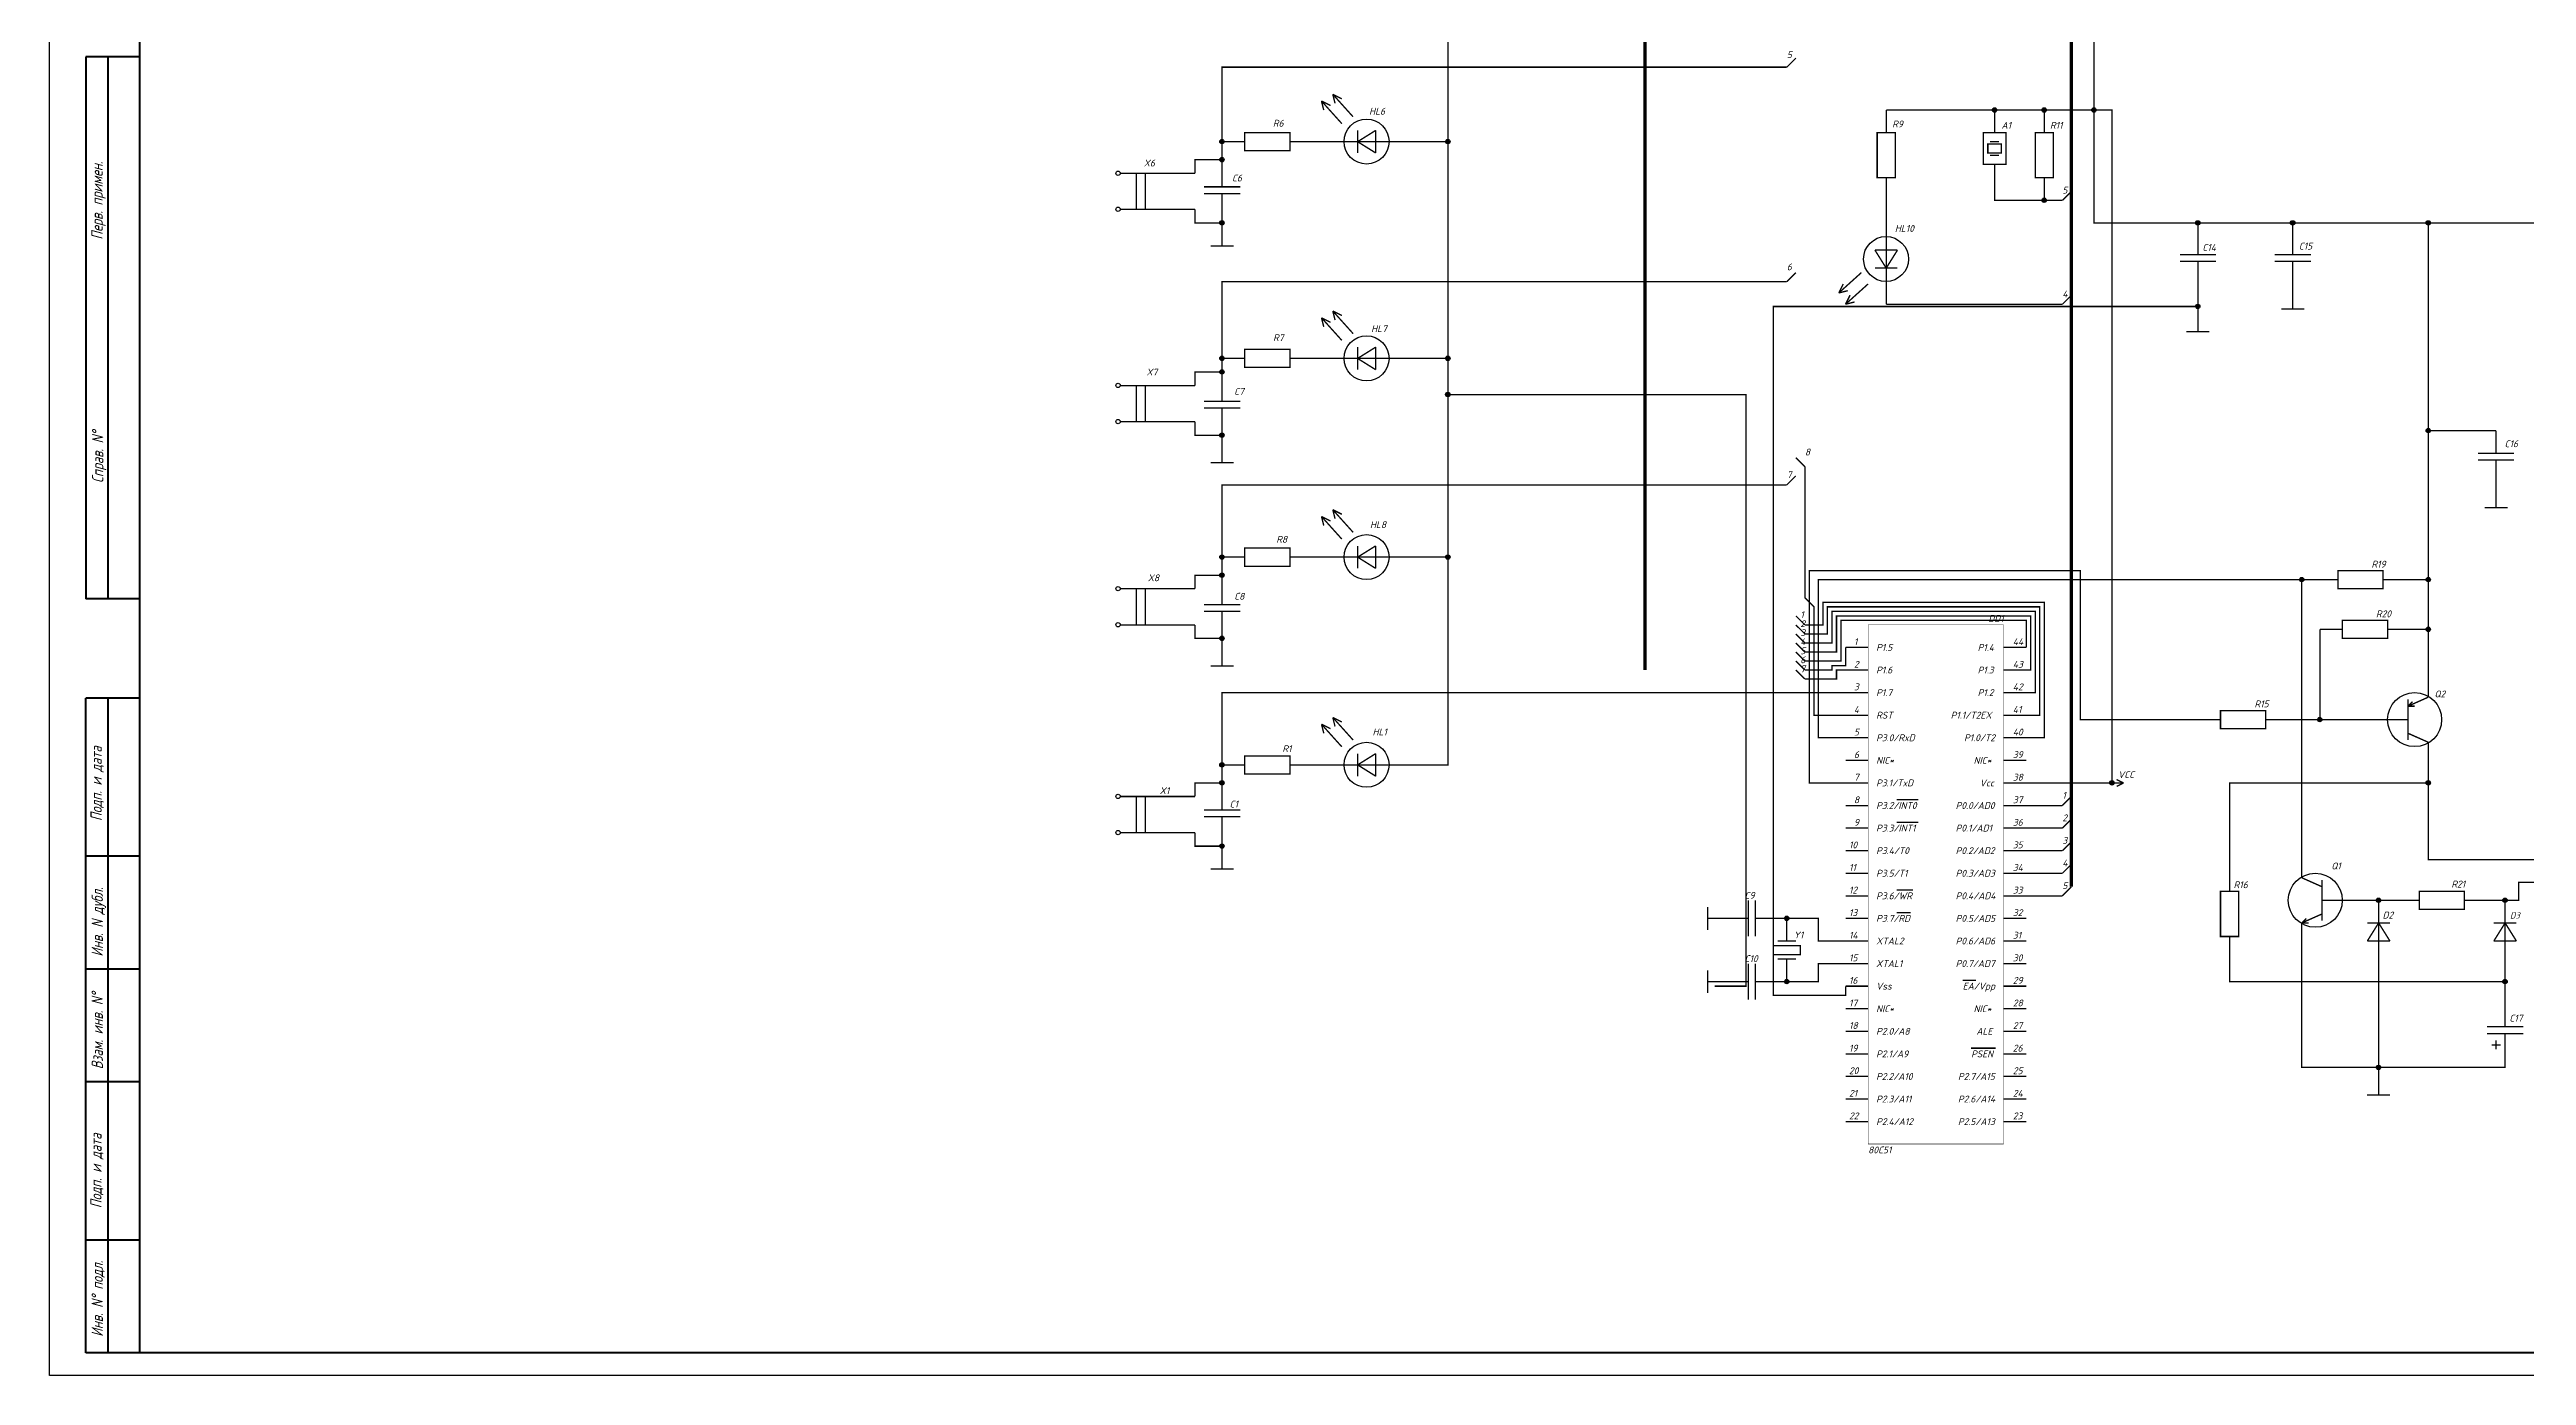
# Model space of a CAD drawing. Header units: millimetres. Extents: x 0 to 9139, y -367 to 2333.
# Drawn here: x 3769 to 4317, y 1320 to 1614 of the extents above; entities that cross this region are included whole.
import ezdxf

# ---------------------------------------------------------------- set-up
doc = ezdxf.new("R2010")
doc.units = ezdxf.units.MM
doc.header["$LTSCALE"] = 0.5
doc.layers.add('KONTUR', color=7, linetype='Continuous')
doc.layers.add('Sheet', color=255, linetype='Continuous')
doc.layers.add('Основная', color=7, linetype='Continuous', lineweight=40)
doc.layers.add('текст', color=7, linetype='Continuous', lineweight=30)
doc.styles.get("Standard").update_dxf_attribs({"font": 'isocpeui.ttf', "width": 0.9})
doc.styles.add('стиль1', font='romans.shx', dxfattribs={"width": 0.75, "oblique": 15, "height": 3.5})

msp = doc.modelspace()

# ---------------------------------------------------------------- linework, layer by layer
at = {"layer": 'KONTUR'}
for p, q in [((3768.97, 1319.98), (3768.97, 1913.98)), ((4609.97, 1319.98), (3768.97, 1319.98))]:
    msp.add_line(p, q, dxfattribs=at)
at = {"layer": 'Sheet'}
for points, const_width in [([(4122.15, 1476.19), (4122.15, 1746.19), (4122.15, 1746.19)], 0.749), ([(4216.52, 1428.19), (4216.52, 1680.19)], 0.749), ([(4221.52, 1648.19), (4221.52, 1600.19)], 0.3), ([(4078.52, 1593.19), (4078.52, 1637.69)], 0.3), ([(4028.52, 1588.19), (4028.52, 1609.69), (4153.52, 1609.69)], 0.3), ([(4153.52, 1609.69), (4155.52, 1611.69)], 0.3), ([(4055.02, 1597.19), (4050.52, 1602.19)], 0.3), ([(4050.52, 1602.19), (4051.02, 1600.19), (4051.02, 1600.19)], 0.3), ([(4050.52, 1602.19), (4052.52, 1601.19)], 0.3), ([(4057.52, 1598.69), (4053.02, 1603.69)], 0.3), ([(4053.02, 1603.69), (4053.52, 1601.69), (4053.52, 1601.69)], 0.3), ([(4053.02, 1603.69), (4055.02, 1602.69)], 0.3), ([(4058.52, 1595.69), (4058.52, 1590.69)], 0.3), ([(4058.52, 1593.19), (4062.52, 1595.69), (4062.52, 1595.69)], 0.3), ([(4062.52, 1590.69), (4062.52, 1595.69)], 0.3), ([(4175.52, 1595.19), (4175.52, 1600.19)], 0.3), ([(4221.52, 1600.19), (4175.52, 1600.19)], 0.3), ([(4199.52, 1595.19), (4199.52, 1600.19)], 0.3), ([(4221.52, 1600.19), (4225.52, 1600.19), (4225.52, 1451.19), (4206.52, 1451.19)], 0.3), ([(4210.52, 1595.19), (4210.52, 1600.19)], 0.3), ([(4221.52, 1600.19), (4221.52, 1575.19), (4311.02, 1575.19)], 0.3), ([(4033.52, 1593.19), (4028.52, 1593.19)], 0.3), ([(4043.52, 1595.19), (4033.52, 1595.19), (4033.52, 1591.19), (4043.52, 1591.19), (4043.52, 1595.19)], 0.3), ([(4043.52, 1593.19), (4048.52, 1593.19)], 0.3), ([(4048.52, 1593.19), (4050.52, 1593.19)], 0.3), ([(4055.52, 1593.19), (4050.52, 1593.19)], 0.3), ([(4058.52, 1593.19), (4055.52, 1593.19)], 0.3), ([(4062.52, 1593.19), (4058.52, 1593.19)], 0.3), ([(4058.52, 1593.19), (4062.52, 1590.69), (4062.52, 1590.69)], 0.3), ([(4062.52, 1593.19), (4065.52, 1593.19)], 0.3), ([(4065.52, 1593.19), (4070.52, 1593.19)], 0.3), ([(4070.52, 1593.19), (4078.52, 1593.19)], 0.3), ([(4078.52, 1593.19), (4078.52, 1545.69)], 0.3), ([(4173.52, 1595.19), (4173.52, 1585.19), (4177.52, 1585.19), (4177.52, 1595.19), (4173.52, 1595.19)], 0.3), ([(4202.02, 1588.19), (4197.02, 1588.19), (4197.02, 1595.19), (4202.02, 1595.19), (4202.02, 1588.19)], 0.3), ([(4201.02, 1592.69), (4198.02, 1592.69), (4198.02, 1590.69), (4201.02, 1590.69), (4201.02, 1592.69)], 0.3), ([(4198.52, 1593.19), (4200.52, 1593.19)], 0.3), ([(4198.52, 1590.19), (4200.52, 1590.19)], 0.3), ([(4208.52, 1595.19), (4208.52, 1585.19), (4212.52, 1585.19), (4212.52, 1595.19), (4208.52, 1595.19)], 0.3), ([(4006.02, 1586.19), (4017.52, 1586.19)], 0.3), ([(4009.52, 1586.19), (4009.52, 1578.19)], 0.3), ([(4011.52, 1578.19), (4011.52, 1586.19)], 0.3), ([(4017.52, 1586.19), (4022.52, 1586.19)], 0.3), ([(4022.52, 1586.19), (4022.52, 1589.19), (4028.52, 1589.19)], 0.3), ([(4028.52, 1583.19), (4028.52, 1588.19)], 0.3), ([(4175.52, 1585.19), (4175.52, 1580.19)], 0.3), ([(4199.52, 1588.19), (4199.52, 1583.19)], 0.3), ([(4210.52, 1585.19), (4210.52, 1580.19)], 0.3), ([(4032.52, 1583.19), (4024.52, 1583.19)], 0.3), ([(4032.52, 1581.69), (4024.52, 1581.69)], 0.3), ([(4028.52, 1581.69), (4028.52, 1576.69)], 0.3), ([(4175.52, 1580.19), (4175.52, 1577.19)], 0.3), ([(4199.52, 1583.19), (4199.52, 1580.19), (4214.52, 1580.19)], 0.3), ([(4214.52, 1580.19), (4216.52, 1582.19)], 0.3), ([(4006.02, 1578.19), (4017.52, 1578.19)], 0.3), ([(4017.52, 1578.19), (4022.52, 1578.19)], 0.3), ([(4022.52, 1578.19), (4022.52, 1575.19), (4028.52, 1575.19)], 0.3), ([(4028.52, 1576.69), (4028.52, 1574.19)], 0.3), ([(4028.52, 1574.19), (4028.52, 1570.12)], 0.3), ([(4175.52, 1572.19), (4175.52, 1577.19)], 0.3), ([(4244.52, 1575.19), (4244.52, 1573.19)], 0.3), ([(4265.52, 1575.19), (4265.52, 1573.19)], 0.3), ([(4295.52, 1575.19), (4295.52, 1496.19)], 0.3), ([(4316.02, 1575.19), (4311.02, 1575.19)], 0.3), ([(4311.02, 1575.19), (4311.02, 1575.19)], 0.3), ([(4322.02, 1575.19), (4316.02, 1575.19)], 0.3), ([(4025.98, 1570.12), (4031.06, 1570.12)], 0.3), ([(4178.02, 1569.19), (4173.02, 1569.19)], 0.3), ([(4175.52, 1565.19), (4173.02, 1569.19), (4173.02, 1569.19)], 0.3), ([(4175.52, 1569.19), (4175.52, 1572.19)], 0.3), ([(4175.52, 1569.19), (4175.52, 1565.19)], 0.3), ([(4175.52, 1565.19), (4178.02, 1569.19), (4178.02, 1569.19)], 0.3), ([(4248.52, 1568.19), (4240.52, 1568.19)], 0.3), ([(4244.52, 1568.19), (4244.52, 1573.19)], 0.3), ([(4269.52, 1568.19), (4261.52, 1568.19)], 0.3), ([(4265.52, 1568.19), (4265.52, 1573.19)], 0.3), ([(4153.52, 1562.19), (4155.52, 1564.19)], 0.3), ([(4170.02, 1564.19), (4165.02, 1559.69)], 0.3), ([(4173.02, 1565.19), (4178.02, 1565.19)], 0.3), ([(4175.52, 1565.19), (4175.52, 1562.19)], 0.3), ([(4248.52, 1566.69), (4240.52, 1566.69)], 0.3), ([(4244.52, 1566.69), (4244.52, 1561.69)], 0.3), ([(4269.52, 1566.69), (4261.52, 1566.69)], 0.3), ([(4265.52, 1566.69), (4265.52, 1561.69)], 0.3), ([(4028.52, 1540.69), (4028.52, 1562.19), (4153.52, 1562.19)], 0.3), ([(4165.02, 1559.69), (4166.02, 1561.69)], 0.3), ([(4165.02, 1559.69), (4167.02, 1560.19), (4167.02, 1560.19)], 0.3), ([(4171.52, 1561.69), (4166.52, 1557.19)], 0.3), ([(4166.52, 1557.19), (4167.52, 1559.19)], 0.3), ([(4166.52, 1557.19), (4168.52, 1557.69), (4168.52, 1557.69)], 0.3), ([(4175.52, 1562.19), (4175.52, 1557.19)], 0.3), ([(4175.52, 1557.19), (4214.52, 1557.19), (4214.52, 1557.19)], 0.3), ([(4214.52, 1557.19), (4216.52, 1559.19)], 0.3), ([(4244.52, 1561.69), (4244.52, 1555.19)], 0.3), ([(4265.52, 1561.69), (4265.52, 1560.19)], 0.3), ([(4265.52, 1560.19), (4265.52, 1556.12)], 0.3), ([(4055.02, 1549.19), (4050.52, 1554.19)], 0.3), ([(4050.52, 1554.19), (4051.02, 1552.19), (4051.02, 1552.19)], 0.3), ([(4050.52, 1554.19), (4052.52, 1553.19)], 0.3), ([(4057.52, 1550.69), (4053.02, 1555.69)], 0.3), ([(4053.02, 1555.69), (4053.52, 1553.69), (4053.52, 1553.69)], 0.3), ([(4053.02, 1555.69), (4055.02, 1554.69)], 0.3), ([(4244.52, 1556.69), (4150.52, 1556.69), (4150.52, 1404.19), (4166.52, 1404.19), (4166.52, 1406.19)], 0.3), ([(4244.52, 1555.19), (4244.52, 1551.12)], 0.3), ([(4262.98, 1556.12), (4268.06, 1556.12)], 0.3), ([(4043.52, 1547.19), (4033.52, 1547.19), (4033.52, 1543.19), (4043.52, 1543.19), (4043.52, 1547.19)], 0.3), ([(4058.52, 1547.69), (4058.52, 1542.69)], 0.3), ([(4058.52, 1545.19), (4062.52, 1547.69), (4062.52, 1547.69)], 0.3), ([(4062.52, 1542.69), (4062.52, 1547.69)], 0.3), ([(4241.98, 1551.12), (4247.06, 1551.12)], 0.3), ([(4022.52, 1539.19), (4022.52, 1542.19), (4028.52, 1542.19)], 0.3), ([(4033.52, 1545.19), (4028.52, 1545.19)], 0.3), ([(4028.52, 1535.69), (4028.52, 1540.69)], 0.3), ([(4043.52, 1545.19), (4048.52, 1545.19)], 0.3), ([(4048.52, 1545.19), (4050.52, 1545.19)], 0.3), ([(4055.52, 1545.19), (4050.52, 1545.19)], 0.3), ([(4058.52, 1545.19), (4055.52, 1545.19)], 0.3), ([(4062.52, 1545.19), (4058.52, 1545.19)], 0.3), ([(4058.52, 1545.19), (4062.52, 1542.69), (4062.52, 1542.69)], 0.3), ([(4062.52, 1545.19), (4065.52, 1545.19)], 0.3), ([(4065.52, 1545.19), (4070.52, 1545.19)], 0.3), ([(4070.52, 1545.19), (4078.52, 1545.19)], 0.3), ([(4078.52, 1500.69), (4078.52, 1500.69), (4078.52, 1545.69)], 0.3), ([(4006.02, 1539.19), (4017.52, 1539.19)], 0.3), ([(4009.52, 1539.19), (4009.52, 1531.19)], 0.3), ([(4011.52, 1531.19), (4011.52, 1539.19)], 0.3), ([(4017.52, 1539.19), (4022.52, 1539.19)], 0.3), ([(4032.52, 1535.69), (4024.52, 1535.69)], 0.3), ([(4078.52, 1537.19), (4144.52, 1537.19), (4144.52, 1406.19), (4137.52, 1406.19), (4137.52, 1406.19)], 0.3), ([(4006.02, 1531.19), (4017.52, 1531.19)], 0.3), ([(4017.52, 1531.19), (4022.52, 1531.19)], 0.3), ([(4022.52, 1531.19), (4022.52, 1528.19), (4028.52, 1528.19)], 0.3), ([(4032.52, 1534.19), (4024.52, 1534.19)], 0.3), ([(4028.52, 1534.19), (4028.52, 1529.19)], 0.3), ([(4028.52, 1529.19), (4028.52, 1526.19)], 0.3), ([(4028.52, 1526.19), (4028.52, 1522.12)], 0.3), ([(4295.52, 1529.19), (4310.52, 1529.19)], 0.3), ([(4314.52, 1524.19), (4306.52, 1524.19)], 0.3), ([(4310.52, 1524.19), (4310.52, 1529.19)], 0.3), ([(4025.98, 1522.12), (4031.06, 1522.12)], 0.3), ([(4155.52, 1519.19), (4153.52, 1517.19)], 0.3), ([(4157.52, 1521.19), (4155.52, 1523.19)], 0.3), ([(4157.52, 1521.19), (4157.52, 1492.19), (4159.52, 1490.19), (4159.52, 1466.19), (4159.52, 1466.19), (4166.52, 1466.19)], 0.3), ([(4314.52, 1522.69), (4306.52, 1522.69)], 0.3), ([(4310.52, 1522.69), (4310.52, 1517.69)], 0.3), ([(4028.52, 1495.69), (4028.52, 1517.19), (4153.52, 1517.19)], 0.3), ([(4310.52, 1517.69), (4310.52, 1516.19)], 0.3), ([(4310.52, 1516.19), (4310.52, 1512.12)], 0.3), ([(4055.02, 1505.19), (4050.52, 1510.19)], 0.3), ([(4050.52, 1510.19), (4051.02, 1508.19), (4051.02, 1508.19)], 0.3), ([(4050.52, 1510.19), (4052.52, 1509.19)], 0.3), ([(4057.52, 1506.69), (4053.02, 1511.69)], 0.3), ([(4053.02, 1511.69), (4053.52, 1509.69), (4053.52, 1509.69)], 0.3), ([(4053.02, 1511.69), (4055.02, 1510.69)], 0.3), ([(4307.98, 1512.12), (4313.06, 1512.12)], 0.3), ([(4043.52, 1503.19), (4033.52, 1503.19), (4033.52, 1499.19), (4043.52, 1499.19), (4043.52, 1503.19)], 0.3), ([(4058.52, 1503.69), (4058.52, 1498.69)], 0.3), ([(4058.52, 1501.19), (4062.52, 1503.69), (4062.52, 1503.69)], 0.3), ([(4062.52, 1498.69), (4062.52, 1503.69)], 0.3), ([(4022.52, 1494.19), (4022.52, 1497.19), (4028.52, 1497.19)], 0.3), ([(4033.52, 1501.19), (4028.52, 1501.19)], 0.3), ([(4043.52, 1501.19), (4048.52, 1501.19)], 0.3), ([(4048.52, 1501.19), (4050.52, 1501.19)], 0.3), ([(4055.52, 1501.19), (4050.52, 1501.19)], 0.3), ([(4058.52, 1501.19), (4055.52, 1501.19)], 0.3), ([(4062.52, 1501.19), (4058.52, 1501.19)], 0.3), ([(4058.52, 1501.19), (4062.52, 1498.69), (4062.52, 1498.69)], 0.3), ([(4062.52, 1501.19), (4065.52, 1501.19)], 0.3), ([(4065.52, 1501.19), (4070.52, 1501.19)], 0.3), ([(4070.52, 1501.19), (4078.52, 1501.19)], 0.3), ([(4070.52, 1455.19), (4078.52, 1455.19), (4078.52, 1500.69)], 0.3), ([(4166.52, 1451.19), (4158.52, 1451.19), (4158.52, 1451.19), (4158.52, 1498.19), (4218.52, 1498.19), (4218.52, 1465.19), (4244.52, 1465.19)], 0.3), ([(4275.52, 1494.19), (4285.52, 1494.19), (4285.52, 1498.19), (4275.52, 1498.19), (4275.52, 1494.19)], 0.3), ([(4006.02, 1494.19), (4017.52, 1494.19)], 0.3), ([(4009.52, 1494.19), (4009.52, 1486.19)], 0.3), ([(4011.52, 1486.19), (4011.52, 1494.19)], 0.3), ([(4017.52, 1494.19), (4022.52, 1494.19)], 0.3), ([(4028.52, 1490.69), (4028.52, 1495.69)], 0.3), ([(4206.52, 1461.19), (4210.52, 1461.19), (4210.52, 1491.19), (4161.52, 1491.19), (4161.52, 1486.19), (4157.52, 1486.19)], 0.3), ([(4166.52, 1461.19), (4160.52, 1461.19), (4160.52, 1461.19), (4160.52, 1496.19), (4270.52, 1496.19)], 0.3), ([(4267.52, 1496.19), (4267.52, 1435.19)], 0.3), ([(4275.52, 1496.19), (4270.52, 1496.19)], 0.3), ([(4285.52, 1496.19), (4290.52, 1496.19)], 0.3), ([(4295.52, 1496.19), (4290.52, 1496.19)], 0.3), ([(4295.52, 1496.19), (4295.52, 1475.19)], 0.3), ([(4006.02, 1486.19), (4017.52, 1486.19)], 0.3), ([(4017.52, 1486.19), (4022.52, 1486.19)], 0.3), ([(4022.52, 1486.19), (4022.52, 1483.19), (4028.52, 1483.19)], 0.3), ([(4032.52, 1490.69), (4024.52, 1490.69)], 0.3), ([(4032.52, 1489.19), (4024.52, 1489.19)], 0.3), ([(4028.52, 1489.19), (4028.52, 1484.19)], 0.3), ([(4157.52, 1486.19), (4155.52, 1488.19)], 0.3), ([(4157.52, 1484.19), (4155.52, 1486.19)], 0.3), ([(4157.52, 1484.19), (4162.52, 1484.19), (4162.52, 1490.19), (4209.52, 1490.19), (4209.52, 1466.19), (4206.52, 1466.19)], 0.3), ([(4206.52, 1471.19), (4208.52, 1471.19), (4208.52, 1489.19), (4163.52, 1489.19), (4163.52, 1482.19), (4157.52, 1482.19)], 0.3), ([(4206.52, 1476.19), (4207.52, 1476.19), (4207.52, 1488.19), (4164.52, 1488.19), (4164.52, 1480.19), (4157.52, 1480.19)], 0.3), ([(4206.52, 1481.19), (4206.52, 1487.19), (4165.52, 1487.19), (4165.52, 1478.19), (4157.52, 1478.19)], 0.3), ([(4171.52, 1486.19), (4201.47, 1486.19), (4201.47, 1371.23), (4171.52, 1371.23), (4171.52, 1486.19)], 0.0991), ([(4276.52, 1483.19), (4286.52, 1483.19), (4286.52, 1487.19), (4276.52, 1487.19), (4276.52, 1483.19)], 0.3), ([(4028.52, 1484.19), (4028.52, 1481.19)], 0.3), ([(4028.52, 1481.19), (4028.52, 1477.12)], 0.3), ([(4157.52, 1482.19), (4155.52, 1484.19)], 0.3), ([(4157.52, 1480.19), (4155.52, 1482.19)], 0.3), ([(4166.52, 1481.19), (4166.52, 1477.19), (4163.52, 1477.19), (4163.52, 1476.19), (4157.52, 1476.19)], 0.3), ([(4171.52, 1481.19), (4166.52, 1481.19)], 0.3), ([(4201.52, 1481.19), (4206.52, 1481.19)], 0.3), ([(4276.52, 1485.19), (4271.52, 1485.19)], 0.3), ([(4271.52, 1485.19), (4271.52, 1465.19)], 0.3), ([(4286.52, 1485.19), (4291.52, 1485.19)], 0.3), ([(4295.52, 1485.19), (4291.52, 1485.19)], 0.3), ([(4025.98, 1477.12), (4031.06, 1477.12)], 0.3), ([(4157.52, 1478.19), (4155.52, 1480.19)], 0.3), ([(4157.52, 1476.19), (4155.52, 1478.19)], 0.3), ([(4157.52, 1474.19), (4155.52, 1476.19)], 0.3), ([(4166.52, 1476.19), (4166.52, 1476.19), (4164.52, 1476.19), (4164.52, 1474.19), (4157.52, 1474.19)], 0.3), ([(4171.52, 1476.19), (4166.52, 1476.19)], 0.3), ([(4201.52, 1476.19), (4206.52, 1476.19)], 0.3), ([(4295.52, 1470.19), (4295.52, 1475.19)], 0.3), ([(4166.52, 1471.19), (4028.52, 1471.19), (4028.52, 1450.19)], 0.3), ([(4171.52, 1471.19), (4166.52, 1471.19)], 0.3), ([(4201.52, 1471.19), (4206.52, 1471.19)], 0.3), ([(4295.52, 1470.19), (4291.02, 1468.19), (4291.02, 1468.19)], 0.3), ([(4291.02, 1469.69), (4291.02, 1460.69)], 0.3), ([(4055.02, 1459.19), (4050.52, 1464.19)], 0.3), ([(4050.52, 1464.19), (4051.02, 1462.19), (4051.02, 1462.19)], 0.3), ([(4050.52, 1464.19), (4052.52, 1463.19)], 0.3), ([(4057.52, 1460.69), (4053.02, 1465.69)], 0.3), ([(4053.02, 1465.69), (4053.52, 1463.69), (4053.52, 1463.69)], 0.3), ([(4053.02, 1465.69), (4055.02, 1464.69)], 0.3), ([(4171.52, 1466.19), (4166.52, 1466.19)], 0.3), ([(4201.52, 1466.19), (4206.52, 1466.19)], 0.3), ([(4249.52, 1465.19), (4244.52, 1465.19)], 0.3), ([(4249.52, 1463.19), (4259.52, 1463.19), (4259.52, 1467.19), (4249.52, 1467.19), (4249.52, 1463.19)], 0.3), ([(4259.52, 1465.19), (4264.52, 1465.19)], 0.3), ([(4264.52, 1465.19), (4271.52, 1465.19)], 0.3), ([(4271.52, 1465.19), (4271.52, 1465.19), (4281.52, 1465.19)], 0.3), ([(4286.52, 1465.19), (4281.52, 1465.19)], 0.3), ([(4286.52, 1465.19), (4291.02, 1465.19)], 0.3), ([(4291.02, 1468.19), (4292.02, 1469.19), (4292.02, 1469.19)], 0.3), ([(4291.02, 1468.19), (4292.52, 1468.19), (4292.52, 1468.19)], 0.3), ([(4171.52, 1461.19), (4166.52, 1461.19)], 0.3), ([(4201.52, 1461.19), (4206.52, 1461.19)], 0.3), ([(4295.52, 1460.19), (4291.02, 1462.19), (4291.02, 1462.19)], 0.3), ([(4295.52, 1460.19), (4295.52, 1455.19)], 0.3), ([(4033.52, 1455.19), (4028.52, 1455.19)], 0.3), ([(4043.52, 1457.19), (4033.52, 1457.19), (4033.52, 1453.19), (4043.52, 1453.19), (4043.52, 1457.19)], 0.3), ([(4043.52, 1455.19), (4048.52, 1455.19)], 0.3), ([(4048.52, 1455.19), (4050.52, 1455.19)], 0.3), ([(4055.52, 1455.19), (4050.52, 1455.19)], 0.3), ([(4058.52, 1455.19), (4055.52, 1455.19)], 0.3), ([(4058.52, 1457.69), (4058.52, 1452.69)], 0.3), ([(4058.52, 1455.19), (4062.52, 1457.69), (4062.52, 1457.69)], 0.3), ([(4062.52, 1455.19), (4058.52, 1455.19)], 0.3), ([(4058.52, 1455.19), (4062.52, 1452.69), (4062.52, 1452.69)], 0.3), ([(4062.52, 1452.69), (4062.52, 1457.69)], 0.3), ([(4062.52, 1455.19), (4065.52, 1455.19)], 0.3), ([(4065.52, 1455.19), (4070.52, 1455.19)], 0.3), ([(4171.52, 1456.19), (4166.52, 1456.19)], 0.3), ([(4201.52, 1456.19), (4206.52, 1456.19)], 0.3), ([(4295.52, 1455.19), (4295.52, 1434.19), (4323.52, 1434.19), (4323.52, 1434.19)], 0.3), ([(4006.02, 1448.19), (4017.52, 1448.19)], 0.3), ([(4009.52, 1448.19), (4009.52, 1440.19)], 0.3), ([(4011.52, 1440.19), (4011.52, 1448.19)], 0.3), ([(4017.52, 1448.19), (4022.52, 1448.19)], 0.3), ([(4022.52, 1448.19), (4022.52, 1451.19), (4028.52, 1451.19)], 0.3), ([(4028.52, 1445.19), (4028.52, 1450.19)], 0.3), ([(4171.52, 1451.19), (4166.52, 1451.19)], 0.3), ([(4178.59, 1447.46), (4177.87, 1447.46)], 0.3), ([(4180.2, 1447.46), (4178.59, 1447.46)], 0.3), ([(4181.51, 1447.46), (4180.2, 1447.46)], 0.3), ([(4182.61, 1447.46), (4181.51, 1447.46)], 0.3), ([(4201.52, 1451.19), (4206.52, 1451.19)], 0.3), ([(4216.52, 1448.19), (4214.52, 1446.19)], 0.3), ([(4225.52, 1451.19), (4228.06, 1451.19)], 0.3), ([(4228.06, 1451.19), (4226.53, 1451.95)], 0.3), ([(4228.06, 1451.19), (4226.53, 1450.43)], 0.3), ([(4251.52, 1432.19), (4251.52, 1451.19), (4295.52, 1451.19)], 0.3), ([(4032.52, 1445.19), (4024.52, 1445.19)], 0.3), ([(4032.52, 1443.69), (4024.52, 1443.69)], 0.3), ([(4028.52, 1443.69), (4028.52, 1438.69)], 0.3), ([(4171.52, 1446.19), (4166.52, 1446.19)], 0.3), ([(4178.59, 1442.46), (4177.87, 1442.46)], 0.3), ([(4180.2, 1442.46), (4178.59, 1442.46)], 0.3), ([(4181.51, 1442.46), (4180.2, 1442.46)], 0.3), ([(4182.61, 1442.46), (4181.51, 1442.46)], 0.3), ([(4201.52, 1446.19), (4206.52, 1446.19)], 0.3), ([(4206.52, 1446.19), (4214.52, 1446.19)], 0.3), ([(4216.52, 1443.19), (4214.52, 1441.19)], 0.3), ([(4006.02, 1440.19), (4017.52, 1440.19)], 0.3), ([(4017.52, 1440.19), (4022.52, 1440.19)], 0.3), ([(4022.52, 1440.19), (4022.52, 1437.19), (4028.52, 1437.19)], 0.3), ([(4028.52, 1438.69), (4028.52, 1436.19)], 0.3), ([(4171.52, 1441.19), (4166.52, 1441.19)], 0.3), ([(4201.52, 1441.19), (4206.52, 1441.19)], 0.3), ([(4206.52, 1441.19), (4214.52, 1441.19)], 0.3), ([(4216.52, 1438.19), (4214.52, 1436.19)], 0.3), ([(4025.98, 1432.12), (4031.06, 1432.12)], 0.3), ([(4028.52, 1436.19), (4028.52, 1432.12)], 0.3), ([(4171.52, 1436.19), (4166.52, 1436.19)], 0.3), ([(4171.52, 1431.19), (4166.52, 1431.19)], 0.3), ([(4201.52, 1436.19), (4206.52, 1436.19)], 0.3), ([(4201.52, 1431.19), (4206.52, 1431.19)], 0.3), ([(4206.52, 1436.19), (4214.52, 1436.19)], 0.3), ([(4206.52, 1431.19), (4214.52, 1431.19)], 0.3), ([(4216.52, 1433.19), (4214.52, 1431.19)], 0.3), ([(4251.52, 1427.19), (4251.52, 1432.19)], 0.3), ([(4267.52, 1430.19), (4267.52, 1435.19)], 0.3), ([(4171.52, 1426.19), (4166.52, 1426.19)], 0.3), ([(4179.98, 1427.46), (4177.87, 1427.46)], 0.3), ([(4181.47, 1427.46), (4179.98, 1427.46)], 0.3), ([(4201.52, 1426.19), (4206.52, 1426.19)], 0.3), ([(4206.52, 1426.19), (4214.52, 1426.19)], 0.3), ([(4216.52, 1428.19), (4214.52, 1426.19)], 0.3), ([(4253.52, 1417.19), (4253.52, 1427.19), (4249.52, 1427.19), (4249.52, 1417.19), (4253.52, 1417.19)], 0.3), ([(4267.52, 1430.19), (4272.02, 1428.19), (4272.02, 1428.19)], 0.3), ([(4272.02, 1420.69), (4272.02, 1429.69)], 0.3), ([(4293.52, 1423.19), (4303.52, 1423.19), (4303.52, 1427.19), (4293.52, 1427.19), (4293.52, 1423.19)], 0.3), ([(4308.52, 1425.19), (4315.52, 1425.19), (4315.52, 1429.19), (4323.52, 1429.19)], 0.3), ([(4135.98, 1423.73), (4135.98, 1418.65)], 0.3), ([(4138.52, 1421.19), (4135.98, 1421.19)], 0.3), ([(4140.02, 1421.19), (4138.52, 1421.19)], 0.3), ([(4145.02, 1421.19), (4140.02, 1421.19)], 0.3), ([(4145.02, 1417.19), (4145.02, 1425.19)], 0.3), ([(4146.52, 1417.19), (4146.52, 1425.19)], 0.3), ([(4146.52, 1421.19), (4151.52, 1421.19)], 0.3), ([(4166.52, 1416.19), (4160.52, 1416.19), (4160.52, 1421.19), (4151.52, 1421.19)], 0.3), ([(4153.52, 1421.19), (4153.52, 1421.19)], 0.3), ([(4153.52, 1416.19), (4153.52, 1421.19)], 0.3), ([(4171.52, 1421.19), (4166.52, 1421.19)], 0.3), ([(4179.35, 1422.46), (4177.87, 1422.46)], 0.3), ([(4180.96, 1422.46), (4179.35, 1422.46)], 0.3), ([(4201.52, 1421.19), (4206.52, 1421.19)], 0.3), ([(4267.52, 1420.19), (4272.02, 1422.19), (4272.02, 1422.19)], 0.3), ([(4267.52, 1420.19), (4268.52, 1421.19), (4268.52, 1421.19)], 0.3), ([(4267.52, 1420.19), (4267.52, 1415.19)], 0.3), ([(4267.52, 1420.19), (4269.02, 1420.19), (4269.02, 1420.19)], 0.3), ([(4276.52, 1425.19), (4272.02, 1425.19)], 0.3), ([(4276.52, 1425.19), (4281.52, 1425.19)], 0.3), ([(4281.52, 1425.19), (4288.52, 1425.19)], 0.3), ([(4282.02, 1420.19), (4287.02, 1420.19)], 0.3), ([(4284.52, 1420.19), (4282.02, 1416.19), (4282.02, 1416.19)], 0.3), ([(4284.52, 1420.19), (4284.52, 1425.19)], 0.3), ([(4284.52, 1416.19), (4284.52, 1420.19)], 0.3), ([(4287.02, 1416.19), (4284.52, 1420.19)], 0.3), ([(4293.52, 1425.19), (4288.52, 1425.19)], 0.3), ([(4303.52, 1425.19), (4308.52, 1425.19)], 0.3), ([(4310.02, 1420.19), (4315.02, 1420.19)], 0.3), ([(4312.52, 1420.19), (4310.02, 1416.19), (4310.02, 1416.19)], 0.3), ([(4312.52, 1420.19), (4312.52, 1425.19)], 0.3), ([(4312.52, 1416.19), (4312.52, 1420.19)], 0.3), ([(4315.02, 1416.19), (4312.52, 1420.19)], 0.3), ([(4156.52, 1415.19), (4156.52, 1413.19), (4150.52, 1413.19), (4150.52, 1415.19), (4156.52, 1415.19)], 0.3), ([(4151.52, 1416.19), (4155.52, 1416.19)], 0.3), ([(4171.52, 1416.19), (4166.52, 1416.19)], 0.3), ([(4201.52, 1416.19), (4206.52, 1416.19)], 0.3), ([(4251.52, 1417.19), (4251.52, 1412.19)], 0.3), ([(4267.52, 1415.19), (4267.52, 1388.19), (4312.52, 1388.19), (4312.52, 1390.69)], 0.3), ([(4282.02, 1416.19), (4287.02, 1416.19)], 0.3), ([(4284.52, 1416.19), (4284.52, 1411.19)], 0.3), ([(4310.02, 1416.19), (4315.02, 1416.19)], 0.3), ([(4312.52, 1416.19), (4312.52, 1411.19)], 0.3), ([(4135.98, 1409.73), (4135.98, 1404.65)], 0.3), ([(4145.02, 1403.19), (4145.02, 1411.19)], 0.3), ([(4146.52, 1403.19), (4146.52, 1411.19)], 0.3), ([(4151.52, 1412.19), (4155.52, 1412.19)], 0.3), ([(4166.52, 1411.19), (4160.52, 1411.19), (4160.52, 1407.19), (4151.52, 1407.19)], 0.3), ([(4153.52, 1412.19), (4153.52, 1407.19)], 0.3), ([(4171.52, 1411.19), (4166.52, 1411.19)], 0.3), ([(4201.52, 1411.19), (4206.52, 1411.19)], 0.3), ([(4312.52, 1407.19), (4251.52, 1407.19), (4251.52, 1412.19)], 0.3), ([(4284.52, 1411.19), (4284.52, 1388.19)], 0.3), ([(4312.52, 1411.19), (4312.52, 1402.19)], 0.3), ([(4138.52, 1407.19), (4135.98, 1407.19)], 0.3), ([(4140.02, 1407.19), (4138.52, 1407.19)], 0.3), ([(4145.02, 1407.19), (4140.02, 1407.19)], 0.3), ([(4146.52, 1407.19), (4151.52, 1407.19)], 0.3), ([(4171.52, 1406.19), (4166.52, 1406.19)], 0.3), ([(4193.81, 1407.46), (4192.45, 1407.46)], 0.3), ([(4195.38, 1407.46), (4193.81, 1407.46)], 0.3), ([(4201.52, 1406.19), (4206.52, 1406.19)], 0.3), ([(4171.52, 1401.19), (4166.52, 1401.19)], 0.3), ([(4201.52, 1401.19), (4206.52, 1401.19)], 0.3), ([(4312.52, 1397.19), (4312.52, 1402.19)], 0.3), ([(4171.52, 1396.19), (4166.52, 1396.19)], 0.3), ([(4201.52, 1396.19), (4206.52, 1396.19)], 0.3), ([(4308.52, 1397.19), (4316.52, 1397.19)], 0.3), ([(4308.52, 1395.69), (4316.52, 1395.69)], 0.3), ([(4311.52, 1393.19), (4309.52, 1393.19)], 0.3), ([(4310.52, 1394.19), (4310.52, 1392.19)], 0.3), ([(4312.52, 1395.69), (4312.52, 1390.69)], 0.3), ([(4171.52, 1391.19), (4166.52, 1391.19)], 0.3), ([(4195.55, 1392.46), (4194.32, 1392.46)], 0.3), ([(4196.77, 1392.46), (4195.55, 1392.46)], 0.3), ([(4198.13, 1392.46), (4196.77, 1392.46)], 0.3), ([(4199.74, 1392.46), (4198.13, 1392.46)], 0.3), ([(4201.52, 1391.19), (4206.52, 1391.19)], 0.3), ([(4284.52, 1388.19), (4284.52, 1386.19)], 0.3), ([(4171.52, 1386.19), (4166.52, 1386.19)], 0.3), ([(4201.52, 1386.19), (4206.52, 1386.19)], 0.3), ([(4281.98, 1382.12), (4287.06, 1382.12)], 0.3), ([(4284.52, 1386.19), (4284.52, 1382.12)], 0.3), ([(4171.52, 1381.19), (4166.52, 1381.19)], 0.3), ([(4171.52, 1376.19), (4166.52, 1376.19)], 0.3), ([(4201.52, 1381.19), (4206.52, 1381.19)], 0.3), ([(4201.52, 1376.19), (4206.52, 1376.19)], 0.3)]:
    msp.add_lwpolyline(points, dxfattribs=dict(at, const_width=const_width))
at = {"layer": 'Sheet', "const_width": 0.508}
for points in [[(4199.26, 1600.19, 1), (4199.77, 1600.19, 1)], [(4210.26, 1600.19, 1), (4210.77, 1600.19, 1)], [(4221.26, 1600.19, 1), (4221.77, 1600.19, 1)], [(4028.26, 1593.19, 1), (4028.77, 1593.19, 1)], [(4078.26, 1593.19, 1), (4078.77, 1593.19, 1)], [(4028.26, 1589.19, 1), (4028.77, 1589.19, 1)], [(4210.26, 1580.19, 1), (4210.77, 1580.19, 1)], [(4028.26, 1575.19, 1), (4028.77, 1575.19, 1)], [(4244.26, 1575.19, 1), (4244.77, 1575.19, 1)], [(4265.26, 1575.19, 1), (4265.77, 1575.19, 1)], [(4295.26, 1575.19, 1), (4295.77, 1575.19, 1)], [(4244.26, 1556.69, 1), (4244.77, 1556.69, 1)], [(4028.26, 1545.19, 1), (4028.77, 1545.19, 1)], [(4028.26, 1542.19, 1), (4028.77, 1542.19, 1)], [(4078.26, 1545.19, 1), (4078.77, 1545.19, 1)], [(4078.26, 1537.19, 1), (4078.77, 1537.19, 1)], [(4028.26, 1528.19, 1), (4028.77, 1528.19, 1)], [(4295.26, 1529.19, 1), (4295.77, 1529.19, 1)], [(4028.26, 1501.19, 1), (4028.77, 1501.19, 1)], [(4028.26, 1497.19, 1), (4028.77, 1497.19, 1)], [(4078.26, 1501.19, 1), (4078.77, 1501.19, 1)], [(4267.26, 1496.19, 1), (4267.77, 1496.19, 1)], [(4295.26, 1496.19, 1), (4295.77, 1496.19, 1)], [(4028.26, 1483.19, 1), (4028.77, 1483.19, 1)], [(4295.26, 1485.19, 1), (4295.77, 1485.19, 1)], [(4271.26, 1465.19, 1), (4271.77, 1465.19, 1)], [(4028.26, 1455.19, 1), (4028.77, 1455.19, 1)], [(4028.26, 1451.19, 1), (4028.77, 1451.19, 1)], [(4225.26, 1451.19, 1), (4225.77, 1451.19, 1)], [(4295.26, 1451.19, 1), (4295.77, 1451.19, 1)], [(4028.26, 1437.19, 1), (4028.77, 1437.19, 1)], [(4284.26, 1425.19, 1), (4284.77, 1425.19, 1)], [(4312.26, 1425.19, 1), (4312.77, 1425.19, 1)], [(4153.26, 1421.19, 1), (4153.77, 1421.19, 1)], [(4153.26, 1407.19, 1), (4153.77, 1407.19, 1)], [(4312.26, 1407.19, 1), (4312.77, 1407.19, 1)], [(4284.26, 1388.19, 1), (4284.77, 1388.19, 1)]]:
    msp.add_lwpolyline(points, format="xyb", close=True, dxfattribs=at)
at = {"layer": 'Sheet'}
for centre in [(4210.49, 1580.21), (4210.49, 1580.21), (4210.49, 1580.21), (4271.49, 1465.21), (4271.49, 1465.21), (4271.49, 1465.21), (4271.49, 1465.21), (4271.49, 1465.21), (4271.49, 1465.21), (4028.49, 1455.21), (4028.49, 1455.21), (4028.49, 1455.21), (4028.49, 1451.21), (4028.49, 1451.21), (4225.49, 1451.21), (4225.49, 1451.21), (4225.49, 1451.21), (4225.49, 1451.21), (4295.5, 1451.21), (4295.5, 1451.21)]:
    msp.add_circle(centre, 0.487, dxfattribs=at)
for centre, major_axis, ratio in [((4060.49, 1593.21), (0, 4.98), 0.9997), ((4199.5, 1600.21), (0, 0.487), 0.999979), ((4199.5, 1600.21), (0, 0.487), 0.999979), ((4199.5, 1600.21), (0, 0.487), 0.999979), ((4210.49, 1600.21), (0, 0.487), 0.999979), ((4210.49, 1600.21), (0, 0.487), 0.999979), ((4210.49, 1600.21), (0, 0.487), 0.999979), ((4221.5, 1600.21), (0, 0.487), 0.999979), ((4221.5, 1600.21), (0, 0.487), 0.999979), ((4221.5, 1600.21), (0, 0.487), 0.999979), ((4221.5, 1600.21), (0, 0.487), 0.999979), ((4221.5, 1600.21), (0, 0.487), 0.999979), ((4221.5, 1600.21), (0, 0.487), 0.999979), ((4221.5, 1600.21), (0, 0.487), 0.999979), ((4221.5, 1600.21), (0, 0.487), 0.999979), ((4028.49, 1593.21), (0.487, 0), 0.997309), ((4028.49, 1593.21), (0.487, 0), 0.997309), ((4028.49, 1593.21), (0.487, 0), 0.997309), ((4078.49, 1593.21), (0, 0.486), 0.999937), ((4078.49, 1593.21), (0, 0.486), 0.999937), ((4078.49, 1593.21), (0, 0.486), 0.999937), ((4078.49, 1593.21), (0, 0.486), 0.999937), ((4078.49, 1593.21), (0, 0.486), 0.999937), ((4078.49, 1593.21), (0, 0.486), 0.999937), ((4005.49, 1586.21), (0, 0.479), 0.999979), ((4028.49, 1589.21), (0, 0.487), 0.999979), ((4028.49, 1589.21), (0, 0.487), 0.999979), ((4005.49, 1578.21), (0, 0.479), 0.999958), ((4028.49, 1575.21), (0, 0.487), 0.999979), ((4028.49, 1575.21), (0, 0.487), 0.999979), ((4244.49, 1575.21), (0, 0.487), 0.999979), ((4244.49, 1575.21), (0, 0.487), 0.999979), ((4265.49, 1575.21), (0, 0.487), 0.999979), ((4265.49, 1575.21), (0, 0.487), 0.999979), ((4295.5, 1575.21), (0, 0.487), 0.999979), ((4295.5, 1575.21), (0, 0.487), 0.999979), ((4175.49, 1567.21), (4.98, 0), 0.999769), ((4244.49, 1556.71), (0, 0.487), 0.999979), ((4244.49, 1556.71), (0, 0.487), 0.999979), ((4060.49, 1545.21), (0, 4.98), 0.999967), ((4028.49, 1545.21), (0, 0.487), 0.999979), ((4028.49, 1545.21), (0, 0.487), 0.999979), ((4028.49, 1545.21), (0, 0.487), 0.999979), ((4028.49, 1542.21), (0, 0.487), 0.999979), ((4028.49, 1542.21), (0, 0.487), 0.999979), ((4078.49, 1545.21), (0, 0.487), 0.997225), ((4078.49, 1545.21), (0, 0.487), 0.997225), ((4005.49, 1539.21), (0, 0.479), 0.999979), ((4078.49, 1537.21), (0, 0.486), 0.999937), ((4078.49, 1537.21), (0, 0.486), 0.999937), ((4005.49, 1531.21), (0.479, 0), 0.997285), ((4028.49, 1528.21), (0, 0.487), 0.999979), ((4028.49, 1528.21), (0, 0.487), 0.999979), ((4295.5, 1529.21), (0, 0.487), 0.999979), ((4295.5, 1529.21), (0, 0.487), 0.999979), ((4060.49, 1501.21), (0, 4.98), 0.999967), ((4028.49, 1501.21), (0, 0.487), 0.999979), ((4028.49, 1501.21), (0, 0.487), 0.999979), ((4028.49, 1501.21), (0, 0.487), 0.999979), ((4028.49, 1497.21), (0, 0.487), 0.999979), ((4028.49, 1497.21), (0, 0.487), 0.999979), ((4078.49, 1501.21), (0, 0.487), 0.997225), ((4078.49, 1501.21), (0, 0.487), 0.997225), ((4005.49, 1494.21), (0, 0.479), 0.999958), ((4267.5, 1496.21), (0, 0.487), 0.999979), ((4267.5, 1496.21), (0, 0.487), 0.999979), ((4295.5, 1496.21), (0, 0.487), 0.999979), ((4295.5, 1496.21), (0, 0.487), 0.999979), ((4295.5, 1496.21), (0, 0.487), 0.999979), ((4295.5, 1496.21), (0, 0.487), 0.999979), ((4295.5, 1496.21), (0, 0.487), 0.999979), ((4295.5, 1496.21), (0, 0.487), 0.999979), ((4005.49, 1486.21), (0, 0.479), 0.999958), ((4028.49, 1483.21), (0, 0.487), 0.999958), ((4028.49, 1483.21), (0, 0.487), 0.999958), ((4295.5, 1485.21), (0, 0.487), 0.999979), ((4295.5, 1485.21), (0, 0.487), 0.999979), ((4292.49, 1465.21), (0, 5.98), 0.999963), ((4060.49, 1455.21), (0, 4.98), 0.999702), ((4005.49, 1448.21), (0, 0.479), 0.999958), ((4005.49, 1440.21), (0, 0.479), 0.999958), ((4028.49, 1437.21), (0.487, 0), 0.997288), ((4028.49, 1437.21), (0.487, 0), 0.997288), ((4270.49, 1425.21), (5.98, 0), 0.999817), ((4284.49, 1425.21), (0.487, 0), 0.997329), ((4284.49, 1425.21), (0.487, 0), 0.997329), ((4284.49, 1425.21), (0.487, 0), 0.997329), ((4312.49, 1425.21), (0.487, 0), 0.997288), ((4312.49, 1425.21), (0.487, 0), 0.997288), ((4312.49, 1425.21), (0.487, 0), 0.997288), ((4153.5, 1421.21), (0, 0.487), 0.999958), ((4153.5, 1421.21), (0, 0.487), 0.999958), ((4153.5, 1421.21), (0, 0.487), 0.999958), ((4153.5, 1421.21), (0, 0.487), 0.999958), ((4153.5, 1421.21), (0, 0.487), 0.999958), ((4153.5, 1407.21), (0, 0.487), 0.999958), ((4153.5, 1407.21), (0, 0.487), 0.999958), ((4153.5, 1407.21), (0, 0.487), 0.999958), ((4312.49, 1407.21), (0, 0.487), 0.999958), ((4312.49, 1407.21), (0, 0.487), 0.999958), ((4284.49, 1388.21), (0, 0.487), 0.999958), ((4284.49, 1388.21), (0, 0.487), 0.999958), ((4284.49, 1388.21), (0, 0.487), 0.999958), ((4284.49, 1388.21), (0, 0.487), 0.999958)]:
    msp.add_ellipse(centre, major_axis=major_axis, ratio=ratio, dxfattribs=at)
at = {"layer": 'Основная'}
for p, q in [((3788.97, 1364.98), (3788.97, 1908.98)), ((3776.97, 1611.98), (3776.97, 1491.98)), ((3788.97, 1611.98), (3776.97, 1611.98)), ((3781.97, 1491.98), (3781.97, 1611.98)), ((3788.97, 1491.98), (3776.97, 1491.98)), ((3776.97, 1324.98), (3776.97, 1469.98)), ((3788.97, 1469.98), (3776.97, 1469.98)), ((3781.97, 1324.98), (3781.97, 1469.98)), ((3788.97, 1434.98), (3776.97, 1434.98)), ((3788.97, 1409.98), (3776.97, 1409.98)), ((3788.97, 1384.98), (3776.97, 1384.98)), ((3788.97, 1324.98), (3788.97, 1364.98)), ((3788.97, 1349.98), (3776.97, 1349.98)), ((4604.97, 1324.98), (3776.97, 1324.98))]:
    msp.add_line(p, q, dxfattribs=at)

# ---------------------------------------------------------------- texts
at = {"layer": 'Sheet'}
for s, height, p in [('5', 1.52, (4153.52, 1611.7)), ('R6', 1.524, (4039.76, 1596.51)), ('HL6', 1.524, (4061.07, 1599.17)), ('R9', 1.524, (4176.85, 1596.35)), ('A1', 1.524, (4201.03, 1596.05)), ('R11', 1.524, (4211.77, 1596.05)), ('X6', 1.524, (4011.16, 1587.69)), ('C6', 1.524, (4030.71, 1584.38)), ('5', 1.52, (4214.52, 1581.7)), ('HL10', 1.524, (4177.44, 1573.21)), ('C14', 1.524, (4245.51, 1569)), ('C15', 1.524, (4266.85, 1569.3)), ('6', 1.52, (4153.52, 1564.7)), ('4', 1.52, (4214.52, 1558.7)), ('HL7', 1.524, (4061.51, 1551.02)), ('R7', 1.524, (4039.8, 1549.02)), ('X7', 1.524, (4011.75, 1541.41)), ('C7', 1.524, (4031.19, 1537.11)), ('8', 1.52, (4157.52, 1523.7)), ('C16', 1.524, (4312.41, 1525.54)), ('7', 1.52, (4153.52, 1518.7)), ('HL8', 1.524, (4061.25, 1507.61)), ('R8', 1.524, (4040.51, 1504.37)), ('X8', 1.524, (4012.05, 1495.85)), ('R19', 1.524, (4282.93, 1498.87)), ('C8', 1.524, (4031.21, 1491.76)), ('2', 1.52, (4156.52, 1485.7)), ('1', 1.52, (4156.52, 1487.7)), ('DD1', 1.524, (4198.14, 1486.85)), ('R20', 1.524, (4283.93, 1487.87)), ('3', 1.52, (4156.52, 1483.7)), ('5', 1.52, (4156.52, 1479.7)), ('4', 1.52, (4156.52, 1481.7)), ('1', 1.52, (4168.38, 1481.7)), ('P1.5', 1.524, (4173.29, 1480.43)), ('P1.4', 1.524, (4195.76, 1480.43)), ('44', 1.524, (4203.55, 1481.7)), ('6', 1.52, (4156.52, 1477.7)), ('7', 1.52, (4156.52, 1475.7)), ('2', 1.52, (4168.38, 1476.7)), ('P1.6', 1.524, (4173.29, 1475.43)), ('P1.3', 1.524, (4195.76, 1475.43)), ('43', 1.524, (4203.55, 1476.7)), ('3', 1.52, (4168.38, 1471.7)), ('P1.7', 1.524, (4173.29, 1470.43)), ('P1.2', 1.524, (4195.76, 1470.43)), ('42', 1.524, (4203.55, 1471.7)), ('R15', 1.524, (4257.04, 1467.93)), ('Q2', 1.524, (4296.89, 1470.14)), ('4', 1.52, (4168.38, 1466.7)), ('RST', 1.524, (4173.29, 1465.43)), ('P1.1/T2EX', 1.524, (4189.79, 1465.43)), ('41', 1.524, (4203.55, 1466.7)), ('R1', 1.524, (4041.85, 1458.02)), ('HL1', 1.524, (4061.82, 1461.72)), ('5', 1.52, (4168.38, 1461.7)), ('P3.0/RxD', 1.524, (4173.29, 1460.43)), ('P1.0/T2', 1.524, (4192.75, 1460.43)), ('40', 1.524, (4203.55, 1461.7)), ('6', 1.52, (4168.38, 1456.7)), ('7', 1.52, (4168.38, 1451.7)), ('NIC*', 1.524, (4173.29, 1455.43)), ('NIC*', 1.524, (4194.87, 1455.43)), ('39', 1.524, (4203.55, 1456.7)), ('38', 1.524, (4203.55, 1451.7)), ('VCC', 1.524, (4226.85, 1452.26)), ('X1', 1.524, (4014.7, 1448.72)), ('8', 1.52, (4168.38, 1446.7)), ('P3.1/TxD', 1.524, (4173.29, 1450.43)), ('Vcc', 1.524, (4196.22, 1450.43)), ('37', 1.524, (4203.55, 1446.7)), ('1', 1.52, (4214.52, 1447.7)), ('C1', 1.524, (4030.18, 1445.75)), ('9', 1.52, (4168.38, 1441.7)), ('P3.2/INT0', 1.524, (4173.29, 1445.43)), ('P0.0/AD0', 1.524, (4190.89, 1445.43)), ('36', 1.524, (4203.55, 1441.7)), ('2', 1.52, (4214.52, 1442.7)), ('10', 1.524, (4167.28, 1436.7)), ('P3.3/INT1', 1.524, (4173.29, 1440.43)), ('P3.4/T0', 1.524, (4173.29, 1435.43)), ('P0.1/AD1', 1.524, (4190.89, 1440.43)), ('P0.2/AD2', 1.524, (4190.89, 1435.43)), ('35', 1.524, (4203.55, 1436.7)), ('3', 1.52, (4214.52, 1437.7)), ('11', 1.524, (4167.28, 1431.7)), ('P3.5/T1', 1.524, (4173.29, 1430.43)), ('P0.3/AD3', 1.524, (4190.89, 1430.43)), ('34', 1.524, (4203.55, 1431.7)), ('4', 1.52, (4214.52, 1432.7)), ('Q1', 1.524, (4274.05, 1432.05)), ('C9', 1.524, (4144.18, 1425.53)), ('12', 1.524, (4167.28, 1426.7)), ('P3.6/WR', 1.524, (4173.29, 1425.43)), ('P0.4/AD4', 1.524, (4190.89, 1425.43)), ('33', 1.524, (4203.55, 1426.7)), ('5', 1.52, (4214.52, 1427.7)), ('R16', 1.524, (4252.41, 1427.88)), ('R21', 1.524, (4300.62, 1428.03)), ('13', 1.524, (4167.28, 1421.7)), ('P3.7/RD', 1.524, (4173.29, 1420.43)), ('P0.5/AD5', 1.524, (4190.89, 1420.43)), ('32', 1.524, (4203.55, 1421.7)), ('D2', 1.524, (4285.4, 1421.17)), ('D3', 1.4, (4313.6, 1421.17)), ('Y1', 1.524, (4155.04, 1416.77)), ('14', 1.524, (4167.28, 1416.7)), ('XTAL2', 1.524, (4173.29, 1415.43)), ('P0.6/AD6', 1.524, (4190.89, 1415.43)), ('31', 1.524, (4203.55, 1416.7)), ('C10', 1.524, (4144.18, 1411.53)), ('15', 1.524, (4167.28, 1411.7)), ('XTAL1', 1.524, (4173.29, 1410.43)), ('P0.7/AD7', 1.524, (4190.89, 1410.43)), ('30', 1.524, (4203.55, 1411.7)), ('16', 1.524, (4167.28, 1406.7)), ('Vss', 1.524, (4173.29, 1405.43)), ('EA/Vpp', 1.524, (4192.45, 1405.43)), ('29', 1.524, (4203.55, 1406.7)), ('17', 1.524, (4167.28, 1401.7)), ('18', 1.524, (4167.28, 1396.7)), ('NIC*', 1.524, (4173.29, 1400.43)), ('NIC*', 1.524, (4194.87, 1400.43)), ('28', 1.524, (4203.55, 1401.7)), ('27', 1.524, (4203.55, 1396.7)), ('C17', 1.524, (4313.46, 1398.34)), ('19', 1.524, (4167.28, 1391.7)), ('P2.0/A8', 1.524, (4173.29, 1395.43)), ('ALE', 1.524, (4195.46, 1395.43)), ('26', 1.524, (4203.55, 1391.7)), ('20', 1.524, (4167.28, 1386.7)), ('P2.1/A9', 1.524, (4173.29, 1390.43)), ('PSEN', 1.524, (4194.32, 1390.43)), ('25', 1.524, (4203.55, 1386.7)), ('21', 1.524, (4167.28, 1381.7)), ('P2.2/A10', 1.524, (4173.29, 1385.43)), ('P2.3/A11', 1.524, (4173.29, 1380.43)), ('P2.7/A15', 1.524, (4191.4, 1385.43)), ('P2.6/A14', 1.524, (4191.4, 1380.43)), ('24', 1.524, (4203.55, 1381.7)), ('22', 1.524, (4167.28, 1376.7)), ('P2.4/A12', 1.524, (4173.29, 1375.43)), ('P2.5/A13', 1.524, (4191.4, 1375.43)), ('23', 1.524, (4203.55, 1376.7)), ('80C51', 1.524, (4171.52, 1369.16))]:
    msp.add_text(s, height=height, dxfattribs=at).set_placement(p)
at = {"layer": 'текст', "style": 'стиль1', "oblique": 15, "width": 0.75}
for s, p in [('Перв. примен.', (3780.72, 1571.49)), ('Справ. N%%d', (3780.87, 1517.61)), ('Подп. и дата', (3780.54, 1442.75)), ('Инв. N дубл.', (3780.78, 1412.73)), ('Взам. инв. N%%d', (3780.78, 1387.8)), ('Подп. и дата', (3780.49, 1357.02)), ('Инв. N%%d подл.', (3780.78, 1328.55))]:
    msp.add_text(s, height=2.5, rotation=90, dxfattribs=at).set_placement(p)

doc.saveas('drawing.dxf')
